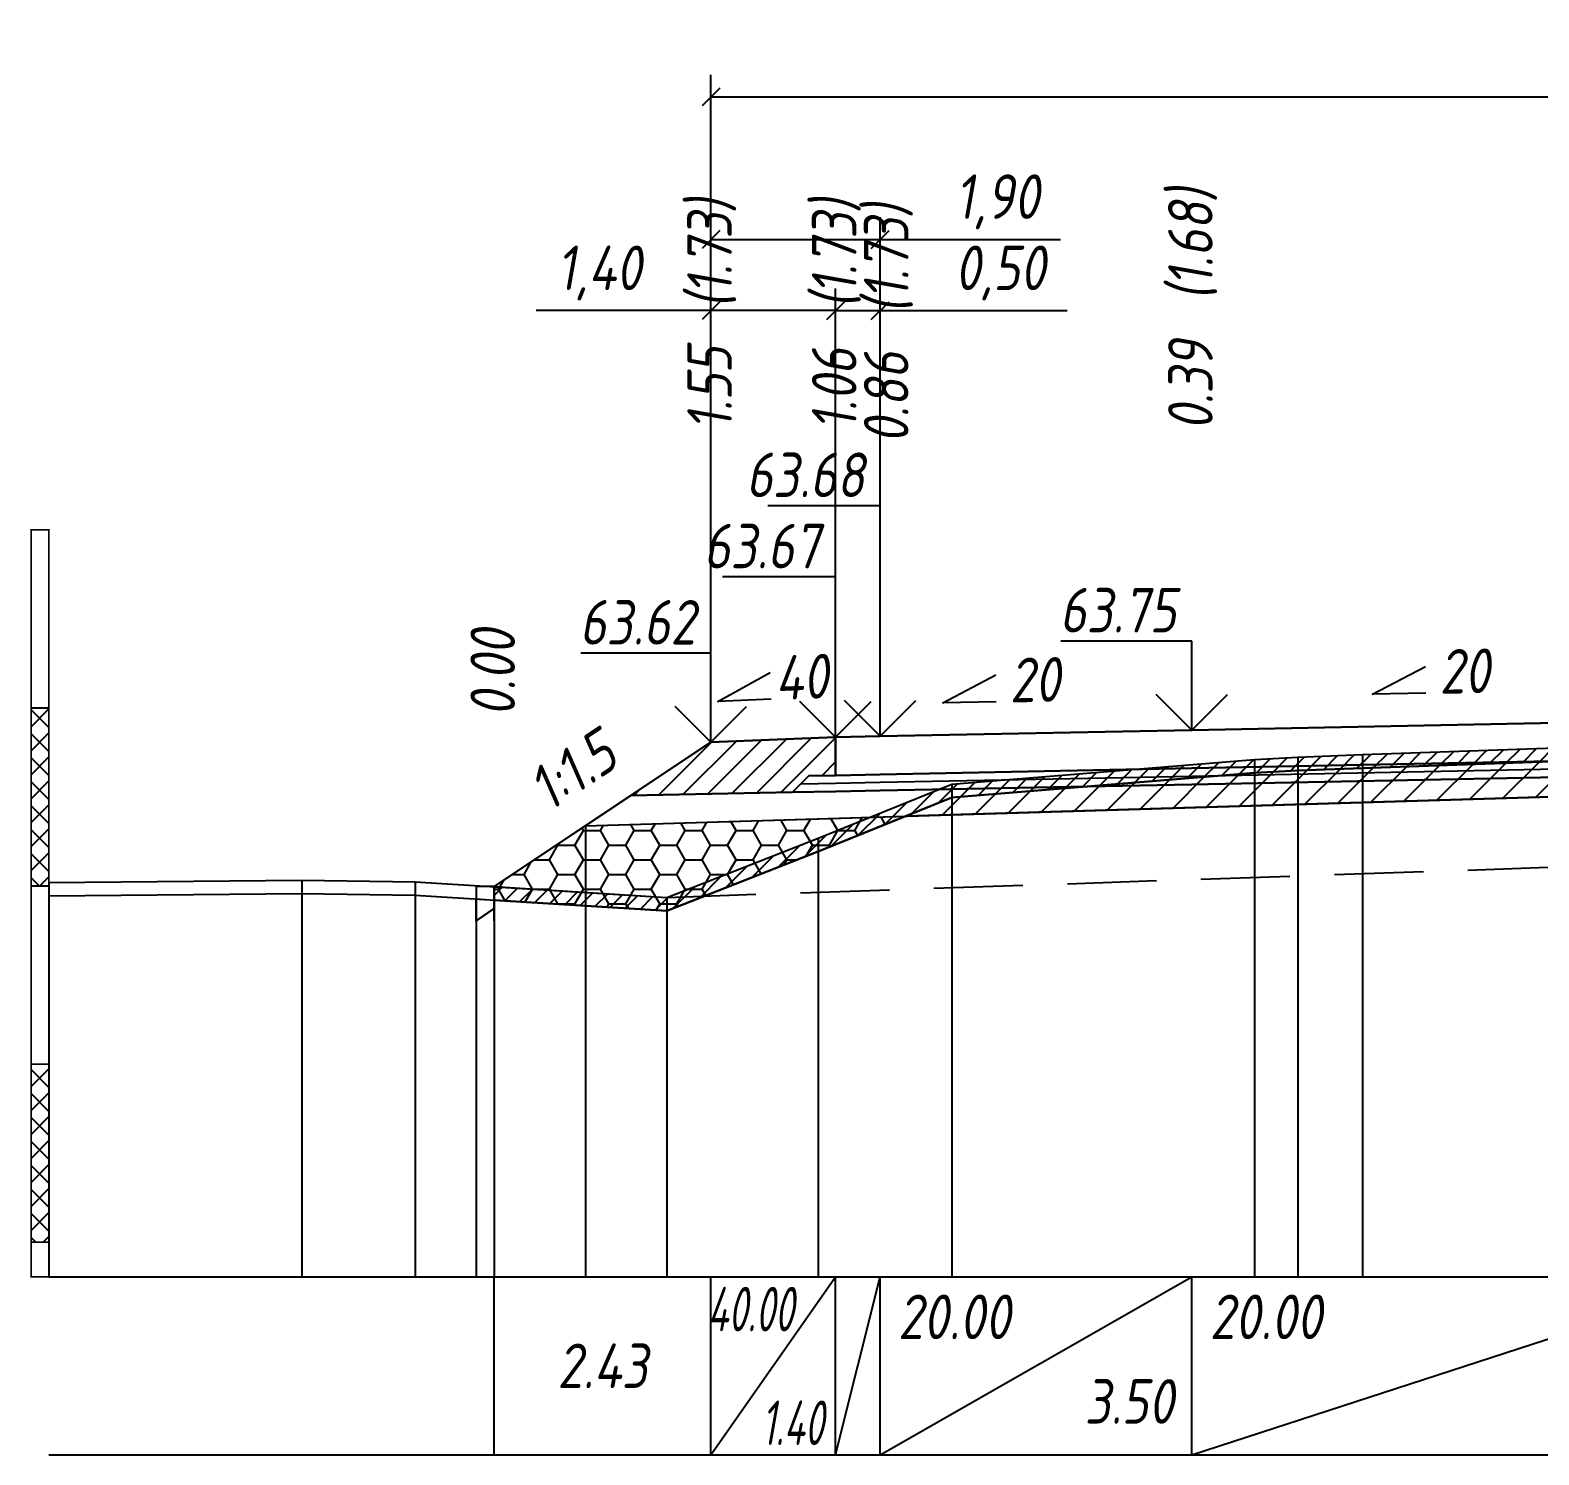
# Model space of a CAD drawing. Extents: x -717 to 1451, y -133302 to 233.
# Drawn here: x 78.9 to 163.7, y -3347 to -3267 of the extents above; entities that cross this region are included whole.
import ezdxf
from ezdxf.enums import TextEntityAlignment as Align

# ---------------------------------------------------------------- set-up
doc = ezdxf.new("R2010")
doc.units = 0
doc.linetypes.add('штриховая', pattern=[0.75, 0.5, -0.25])
for name, color, linetype in [('Интерполированный поперечник', 2, 'Continuous'), ('Код_514', 1, 'Continuous'), ('Контур_0', 7, 'Continuous'), ('Контур_2521', 7, 'Continuous'), ('Контур_2564', 7, 'Continuous'), ('Контур_2660', 7, 'Continuous'), ('Контур_2665', 7, 'Continuous'), ('Контур_400', 7, 'Continuous'), ('Контур_508', 7, 'Continuous'), ('Контур_512', 7, 'Continuous'), ('Контур_513', 7, 'Continuous'), ('Контур_818', 7, 'Continuous'), ('Красный поперечник', 1, 'Continuous'), ('Линейка абсолютных высот', 7, 'Continuous'), ('Объём_2501', 7, 'Continuous'), ('Объём_2564', 7, 'Continuous'), ('Объём_2650', 7, 'Continuous'), ('Объём_2660', 7, 'Continuous'), ('Объём_2661', 7, 'Continuous'), ('Объём_2663', 7, 'Continuous'), ('Объём_2665', 7, 'Continuous'), ('Объём_2666', 7, 'Continuous'), ('Откосы', 7, 'Continuous'), ('Отметки покрытия', 7, 'Continuous'), ('Рабочие отметки', 7, 'Continuous'), ('Рабочие отметки доп.', 7, 'Continuous'), ('Таблица', 7, 'Continuous'), ('Уклоны проезжей части', 7, 'Continuous'), ('Черный поперечник', 3, 'Continuous')]:
    doc.layers.add(name, color=color, linetype=linetype)
for name, color, linetype, true_color in [('Контур_2540', 2, 'Continuous', 0xffff00), ('Контур_2560', 2, 'Continuous', 0xffff00), ('Контур_2561', 7, 'Continuous', 0xff8040), ('Контур_2562', 3, 'Continuous', 0x00ff00), ('Контур_2563', 7, 'Continuous', 0xff8000), ('Контур_2570', 7, 'Continuous', 0x80ff00), ('Контур_2583', 3, 'Continuous', 0x00ff00), ('Контур_2736', 4, 'Continuous', 0x00ffff), ('Контур_2737', 4, 'Continuous', 0x00ffff), ('Контур_2738', 4, 'Continuous', 0x00ffff), ('Контур_2739', 4, 'Continuous', 0x00ffff), ('Контур_2741', 4, 'Continuous', 0x00ffff), ('Контур_2742', 4, 'Continuous', 0x00ffff), ('Контур_2743', 4, 'Continuous', 0x00ffff), ('Контур_2744', 7, 'Continuous', 0xa4ffff), ('Контур_2745', 7, 'Continuous', 0xa4ffff), ('Контур_2747', 4, 'Continuous', 0x00ffff), ('Контур_2748', 4, 'Continuous', 0x00ffff), ('Контур_2749', 4, 'Continuous', 0x00ffff), ('Контур_2750', 4, 'Continuous', 0x00ffff), ('Контур_2751', 4, 'Continuous', 0x00ffff), ('Контур_2752', 4, 'Continuous', 0x00ffff), ('Контур_402', 7, 'Continuous', 0xff6464), ('Контур_703', 4, 'Continuous', 0x00ffff), ('Контур_705', 4, 'Continuous', 0x00ffff), ('Контур_707', 4, 'Continuous', 0x00ffff), ('Контур_720', 131, 'Continuous', 0xaaffff), ('Объём_2500', 7, 'Continuous', 0xc0c0c0), ('Объём_2520', 7, 'Continuous', 0x80ffff), ('Объём_2540', 2, 'Continuous', 0xffff00), ('Объём_2560', 2, 'Continuous', 0xffff00), ('Объём_2561', 7, 'Continuous', 0xff8040), ('Объём_2562', 3, 'Continuous', 0x00ff00), ('Объём_2563', 7, 'Continuous', 0xff8000), ('Объём_2570', 7, 'Continuous', 0x80ff00), ('Объём_2580', 3, 'Continuous', 0x00ff00), ('Объём_2583', 3, 'Continuous', 0x00ff00), ('Объём_2593', 3, 'Continuous', 0x00ff00), ('Объём_2597', 3, 'Continuous', 0x00ff00), ('Объём_2600', 7, 'Continuous', 0x808000)]:
    doc.layers.add(name, color=color, linetype=linetype, true_color=true_color)
doc.styles.get("Standard").update_dxf_attribs({"font": 'txt', "height": 2.5})
doc.styles.add('М', font='romand.shx', dxfattribs={"width": 0.8, "oblique": 10, "height": 2.5})
doc.dimstyles.new('ISO-25', dxfattribs={"dimtxt": 2.5, "dimasz": 2.5, "dimexe": 1.25, "dimexo": 0.625, "dimtad": 1, "dimtxsty": 'Standard', "dimcen": 2.5, "dimadec": 0, "dimazin": 0, "dimtfac": 1, "dimtmove": 0, "dimatfit": 3, "dimfxl": 1, "dimarcsym": 0})

# ---------------------------------------------------------------- blocks, each defined once
blk = doc.blocks.new('_Oblique')
at = {"color": 0, "linetype": 'ByBlock', "lineweight": -2}
blk.add_line((-0.5, -0.5), (0.5, 0.5), dxfattribs=at)
blk = doc.blocks.new('*D73')
at = {"color": 0, "lineweight": -2, "transparency": 16777216}
for p, q in [((117.174, -3306.411), (117.174, -3281.491)), ((124.174, -3306.131), (124.174, -3281.491)), ((117.174, -3282.741), (107.367, -3282.741)), ((124.174, -3282.741), (117.174, -3282.741))]:
    blk.add_line(p, q, dxfattribs=at)
at = {"layer": 'Defpoints', "color": 0, "transparency": 16777216}
for p in [(124.174, -3282.741), (117.174, -3307.036), (124.174, -3306.756)]:
    blk.add_point(p, dxfattribs=at)
at = {"color": 0, "lineweight": -2, "transparency": 16777216, "rotation": 180}
blk.add_blockref('_Oblique', (117.174, -3282.741), dxfattribs=at)
at = {"color": 0, "lineweight": -2, "transparency": 16777216}
blk.add_blockref('_Oblique', (124.174, -3282.741), dxfattribs=at)
at = {"color": 0, "transparency": 16777216, "insert": (110.908, -3280.628), "char_height": 2.5, "width": 8.75, "attachment_point": 5, "style": 'М'}
blk.add_mtext('1,40', dxfattribs=at)
blk = doc.blocks.new('*D75')
at = {"color": 0, "lineweight": -2, "transparency": 16777216}
for p, q in [((124.174, -3306.131), (124.174, -3281.491)), ((126.674, -3306.081), (126.674, -3281.491)), ((124.174, -3282.741), (126.674, -3282.741)), ((126.674, -3282.741), (137.185, -3282.741))]:
    blk.add_line(p, q, dxfattribs=at)
at = {"layer": 'Defpoints', "color": 0, "transparency": 16777216}
for p in [(126.674, -3282.741), (124.174, -3306.756), (126.674, -3306.706)]:
    blk.add_point(p, dxfattribs=at)
at = {"color": 0, "lineweight": -2, "transparency": 16777216, "rotation": 180}
blk.add_blockref('_Oblique', (124.174, -3282.741), dxfattribs=at)
at = {"color": 0, "lineweight": -2, "transparency": 16777216}
blk.add_blockref('_Oblique', (126.674, -3282.741), dxfattribs=at)
at = {"color": 0, "transparency": 16777216, "insert": (133.424, -3280.628), "char_height": 2.5, "width": 9.16667, "attachment_point": 5, "style": 'М'}
blk.add_mtext('0,50', dxfattribs=at)
blk = doc.blocks.new('*D78')
at = {"color": 0, "lineweight": -2, "transparency": 16777216}
for p, q in [((117.174, -3306.411), (117.174, -3277.491)), ((126.674, -3306.081), (126.674, -3277.491)), ((117.174, -3278.741), (126.674, -3278.741)), ((126.674, -3278.741), (136.8, -3278.741))]:
    blk.add_line(p, q, dxfattribs=at)
at = {"layer": 'Defpoints', "color": 0, "transparency": 16777216}
for p in [(126.674, -3278.741), (117.174, -3307.036), (126.674, -3306.706)]:
    blk.add_point(p, dxfattribs=at)
at = {"color": 0, "lineweight": -2, "transparency": 16777216, "rotation": 180}
blk.add_blockref('_Oblique', (117.174, -3278.741), dxfattribs=at)
at = {"color": 0, "lineweight": -2, "transparency": 16777216}
blk.add_blockref('_Oblique', (126.674, -3278.741), dxfattribs=at)
at = {"color": 0, "transparency": 16777216, "insert": (133.259, -3276.628), "char_height": 2.5, "width": 8.75, "attachment_point": 5, "style": 'М'}
blk.add_mtext('1,90', dxfattribs=at)
blk = doc.blocks.new('*D79')
at = {"color": 0, "lineweight": -2, "transparency": 16777216}
for p, q in [((117.174, -3306.411), (117.174, -3269.491)), ((232.674, -3306.411), (232.674, -3269.491)), ((117.174, -3270.741), (232.674, -3270.741))]:
    blk.add_line(p, q, dxfattribs=at)
at = {"layer": 'Defpoints', "color": 0, "transparency": 16777216}
for p in [(232.674, -3270.741), (117.174, -3307.036), (232.674, -3307.036)]:
    blk.add_point(p, dxfattribs=at)
at = {"color": 0, "lineweight": -2, "transparency": 16777216, "rotation": 180}
blk.add_blockref('_Oblique', (117.174, -3270.741), dxfattribs=at)
at = {"color": 0, "lineweight": -2, "transparency": 16777216}
blk.add_blockref('_Oblique', (232.674, -3270.741), dxfattribs=at)
at = {"color": 0, "transparency": 16777216, "insert": (174.924, -3268.628), "char_height": 2.5, "width": 11.25, "attachment_point": 5, "style": 'М'}
blk.add_mtext('23,10', dxfattribs=at)

msp = doc.modelspace()

# ---------------------------------------------------------------- hatches: boundary and pattern name
at = {"layer": 'Линейка абсолютных высот'}
h = msp.add_hatch(dxfattribs=at)
h.set_pattern_fill('ANSI37', scale=0.3, style=0)
h.paths.add_polyline_path([(80, -3315.056), (80, -3305.056), (79, -3305.056), (79, -3315.056)])
h = msp.add_hatch(dxfattribs=at)
h.set_pattern_fill('ANSI37', scale=0.3, style=0)
h.paths.add_polyline_path([(80, -3335.056), (80, -3325.056), (79, -3325.056), (79, -3335.056)])
at = {"layer": 'Объём_2563'}
h = msp.add_hatch(dxfattribs=at)
h.set_pattern_fill('ANSI31', color=256, scale=0.3)
h.paths.add_polyline_path([(122.674, -3308.874), (124.174, -3308.844), (124.174, -3306.694), (117.174, -3306.974), (112.674, -3309.974), (121.755, -3309.792)])
at = {"layer": 'Объём_2570'}
h = msp.add_hatch(dxfattribs=at)
h.set_pattern_fill('ANSI31', color=256, scale=0.2)
h.paths.add_polyline_path([(174.924, -3307.684), (153.762, -3308.427), (150.133, -3308.562), (147.697, -3308.7), (130.694, -3310.082), (123.186, -3313.124), (114.705, -3316.441), (105, -3315.84), (105, -3315.09), (114.705, -3315.691), (123.186, -3312.374), (130.694, -3309.332), (147.697, -3307.95), (150.133, -3307.812), (153.762, -3307.677), (174.924, -3306.934)])
at = {"layer": 'Объём_2600'}
h = msp.add_hatch(dxfattribs=at)
h.set_pattern_fill('ANSI31', color=6, scale=0.4)
h.paths.add_polyline_path([(128.1, -3311.133), (130.694, -3310.082), (147.697, -3308.7), (150.133, -3308.562), (153.762, -3308.427), (174.924, -3307.684), (174.924, -3309.729)])
h = msp.add_hatch(dxfattribs=at)
h.set_pattern_fill('HONEY', color=5, scale=0.3)
h.paths.add_polyline_path([(123.186, -3313.124), (114.705, -3316.441), (105, -3315.84), (105, -3315.09), (110.125, -3311.673), (128.1, -3311.133)])
h = msp.add_hatch(dxfattribs=at)
h.set_pattern_fill('ANSI31', color=6, scale=0.4)
h.paths.add_polyline_path([(104, -3315.778), (105, -3315.84), (105, -3316.312), (104, -3317)])
h = msp.add_hatch(dxfattribs=at)
h.set_pattern_fill('ANSI31', color=6, scale=0.4)
h.paths.add_polyline_path([(104, -3315.778), (105, -3315.84), (105, -3316.312), (104, -3317)])

# ---------------------------------------------------------------- linework, layer by layer
at = {"layer": 'Интерполированный поперечник', "linetype": 'штриховая', "ltscale": 10, "flags": 128}
msp.add_lwpolyline([(114.705, -3315.691), (248.369, -3311.126)], dxfattribs=at)
at = {"layer": 'Код_514'}
for p, q in [((105, -3347), (105, -3337)), ((117.174, -3347), (117.174, -3337)), ((117.174, -3347), (124.174, -3337)), ((124.174, -3347), (124.174, -3337)), ((124.174, -3347), (126.674, -3337)), ((126.674, -3347), (126.674, -3337)), ((126.674, -3347), (144.174, -3337)), ((144.174, -3347), (144.174, -3337)), ((144.174, -3347), (174.924, -3337))]:
    msp.add_line(p, q, dxfattribs=at)
at = {"layer": 'Контур_0', "flags": 128}
for points in [[(174.924, -3305.679), (144.174, -3306.294), (126.674, -3306.644), (126.674, -3306.644), (126.674, -3306.644), (126.674, -3306.644), (126.674, -3306.644), (124.174, -3306.694), (124.174, -3308.844), (126.674, -3308.794), (126.674, -3308.794), (126.674, -3308.794), (126.674, -3308.794), (126.674, -3308.794), (126.674, -3308.794), (144.174, -3308.444), (174.924, -3307.829), (174.924, -3305.679)], [(117.174, -3306.974), (105, -3315.09), (105, -3315.09), (105, -3315.09), (105, -3315.09), (105, -3315.09), (105, -3315.09), (105, -3315.09), (105, -3315.09), (105, -3315.09), (105, -3315.09), (105, -3315.09), (105, -3315.09), (105, -3315.09), (105, -3315.09), (105, -3317)], [(117.174, -3306.974), (105, -3315.09), (105, -3315.09), (105, -3315.09), (105, -3315.09), (105, -3315.09), (105, -3315.09), (105, -3315.09), (105, -3315.09), (105, -3315.09), (105, -3315.09), (105, -3315.09), (105, -3315.09), (105, -3315.09), (105, -3315.09), (105, -3317), (105, -3317), (105, -3315.09), (105, -3315.09), (105, -3315.09), (105, -3315.09), (105, -3315.09), (105, -3315.09), (105, -3315.09), (105, -3315.09), (105, -3315.09), (105, -3315.09), (105, -3315.09), (105, -3315.09), (105, -3315.09)], [(117.174, -3306.974), (117.174, -3306.974)], [(174.924, -3307.829), (144.174, -3308.444), (126.674, -3308.794), (126.674, -3308.794), (126.674, -3308.794), (126.674, -3308.794), (126.674, -3308.794), (126.674, -3308.794), (124.174, -3308.844), (122.674, -3308.874), (121.755, -3309.792), (124.174, -3309.744), (126.674, -3309.694), (126.674, -3309.694), (126.674, -3309.694), (126.674, -3309.694), (126.674, -3309.694), (126.674, -3309.694), (144.174, -3309.344), (174.924, -3308.729), (174.924, -3307.829)], [(112.674, -3309.974), (121.755, -3309.792), (122.674, -3308.874), (124.174, -3308.844)]]:
    msp.add_lwpolyline(points, dxfattribs=at)
at = {"layer": 'Контур_2521', "color": 250, "flags": 128}
msp.add_lwpolyline([(174.924, -3308.279), (144.174, -3308.894), (126.674, -3309.244), (126.674, -3309.244), (126.674, -3309.244), (126.674, -3309.244), (126.674, -3309.244), (126.674, -3309.244), (124.174, -3309.294), (122.215, -3309.333)], dxfattribs=at)
at = {"layer": 'Контур_2540', "flags": 128}
msp.add_lwpolyline([(144.174, -3309.344), (126.674, -3309.694), (124.174, -3309.744), (121.755, -3309.792), (112.674, -3309.974), (110.125, -3311.673), (174.924, -3309.729), (174.924, -3308.729), (144.174, -3309.344)], dxfattribs=at)
at = {"layer": 'Контур_2560', "flags": 128}
msp.add_lwpolyline([(117.174, -3306.974), (117.174, -3306.974), (117.174, -3306.974), (124.174, -3306.694)], dxfattribs=at)
at = {"layer": 'Контур_2561', "flags": 128}
msp.add_lwpolyline([(124.174, -3306.694), (124.174, -3306.694), (117.174, -3306.974), (117.174, -3306.974), (124.174, -3306.694)], dxfattribs=at)
at = {"layer": 'Контур_2562', "flags": 128}
msp.add_lwpolyline([(117.174, -3306.974), (117.174, -3306.974), (117.174, -3306.974), (117.174, -3306.974), (117.174, -3306.974)], dxfattribs=at)
at = {"layer": 'Контур_2563', "flags": 128}
msp.add_lwpolyline([(122.674, -3308.874), (124.174, -3308.844), (124.174, -3306.694), (117.174, -3306.974), (112.674, -3309.974), (121.755, -3309.792), (122.674, -3308.874)], dxfattribs=at)
at = {"layer": 'Контур_2564', "flags": 128}
msp.add_lwpolyline([(117.174, -3306.974), (124.174, -3306.694)], dxfattribs=at)
at = {"layer": 'Контур_2570', "flags": 128}
msp.add_lwpolyline([(80, -3315.606), (94.206, -3315.478), (100.572, -3315.565), (114.705, -3316.441), (123.186, -3313.124), (130.694, -3310.082), (147.697, -3308.7), (150.133, -3308.562), (153.762, -3308.427), (174.924, -3307.684), (178.166, -3307.57), (182.215, -3307.552), (203.633, -3307.349), (207.317, -3307.447), (227.652, -3307.745), (235.266, -3308.981), (248.369, -3311.126), (254.295, -3309.712), (280.611, -3305.179)], dxfattribs=at)
at = {"layer": 'Контур_2583', "flags": 128}
msp.add_lwpolyline([(104, -3317), (105, -3316.312), (105, -3315.09), (104, -3315.09), (104, -3317)], dxfattribs=at)
at = {"layer": 'Контур_2660', "flags": 128}
msp.add_lwpolyline([(110.125, -3311.673), (174.924, -3309.729)], dxfattribs=at)
at = {"layer": 'Контур_2665', "flags": 128}
msp.add_lwpolyline([(117.174, -3306.974), (117.174, -3306.974)], dxfattribs=at)
at = {"layer": 'Контур_2736', "flags": 128}
msp.add_lwpolyline([(117.174, -3306.974), (105, -3315.09)], dxfattribs=at)
at = {"layer": 'Контур_2737', "flags": 128}
msp.add_lwpolyline([(105, -3315.09), (105, -3315.09)], dxfattribs=at)
at = {"layer": 'Контур_2738', "flags": 128}
msp.add_lwpolyline([(105, -3315.09), (105, -3315.09)], dxfattribs=at)
at = {"layer": 'Контур_2739', "flags": 128}
msp.add_lwpolyline([(105, -3315.09), (105, -3315.09)], dxfattribs=at)
at = {"layer": 'Контур_2741', "flags": 128}
msp.add_lwpolyline([(105, -3315.09), (105, -3315.09)], dxfattribs=at)
at = {"layer": 'Контур_2742', "flags": 128}
msp.add_lwpolyline([(105, -3315.09), (105, -3315.09)], dxfattribs=at)
at = {"layer": 'Контур_2743', "flags": 128}
msp.add_lwpolyline([(105, -3315.09), (105, -3315.09)], dxfattribs=at)
at = {"layer": 'Контур_2744', "flags": 128}
msp.add_lwpolyline([(105, -3315.09), (105, -3315.09)], dxfattribs=at)
msp.add_lwpolyline([(105, -3315.09), (105, -3315.09)], dxfattribs=at)
msp.add_lwpolyline([(105, -3315.09), (105, -3315.09)], dxfattribs=at)
msp.add_lwpolyline([(105, -3315.09), (105, -3315.09)], dxfattribs=at)
msp.add_lwpolyline([(105, -3315.09), (105, -3315.09)], dxfattribs=at)
msp.add_lwpolyline([(105, -3315.09), (105, -3315.09)], dxfattribs=at)
at = {"layer": 'Контур_2745', "flags": 128}
msp.add_lwpolyline([(105, -3315.09), (105, -3315.09)], dxfattribs=at)
msp.add_lwpolyline([(105, -3315.09), (105, -3315.09)], dxfattribs=at)
msp.add_lwpolyline([(105, -3315.09), (105, -3315.09)], dxfattribs=at)
msp.add_lwpolyline([(105, -3315.09), (105, -3315.09)], dxfattribs=at)
msp.add_lwpolyline([(105, -3315.09), (105, -3315.09)], dxfattribs=at)
msp.add_lwpolyline([(105, -3315.09), (105, -3315.09)], dxfattribs=at)
at = {"layer": 'Контур_2747', "flags": 128}
msp.add_lwpolyline([(105, -3315.09), (105, -3315.09)], dxfattribs=at)
at = {"layer": 'Контур_2748', "flags": 128}
msp.add_lwpolyline([(105, -3315.09), (105, -3315.09)], dxfattribs=at)
at = {"layer": 'Контур_2749', "flags": 128}
msp.add_lwpolyline([(105, -3315.09), (105, -3315.09)], dxfattribs=at)
at = {"layer": 'Контур_2750', "flags": 128}
msp.add_lwpolyline([(105, -3315.09), (105, -3315.09)], dxfattribs=at)
at = {"layer": 'Контур_2751', "flags": 128}
msp.add_lwpolyline([(105, -3315.09), (105, -3315.09)], dxfattribs=at)
at = {"layer": 'Контур_2752', "flags": 128}
msp.add_lwpolyline([(105, -3315.09), (105, -3315.09)], dxfattribs=at)
at = {"layer": 'Контур_400', "flags": 128}
msp.add_lwpolyline([(124.174, -3306.694), (126.674, -3306.644), (126.674, -3306.644), (126.674, -3306.644), (126.674, -3306.644), (126.674, -3306.644), (126.674, -3306.644), (144.174, -3306.294), (174.924, -3305.679)], dxfattribs=at)
at = {"layer": 'Контур_402', "flags": 128}
msp.add_lwpolyline([(110.125, -3311.673), (174.924, -3309.729), (239.722, -3311.673)], dxfattribs=at)
at = {"layer": 'Контур_508', "flags": 128}
msp.add_lwpolyline([(104, -3317), (105, -3316.312), (105, -3315.09), (110.125, -3311.673), (174.924, -3309.729), (239.722, -3311.673), (240.713, -3312.333), (240.713, -3313.535), (244.161, -3315.833), (244.463, -3315.833), (246.463, -3315.833), (246.766, -3315.833), (250.213, -3313.535), (250.213, -3312.333), (255.611, -3308.735)], dxfattribs=at)
at = {"layer": 'Контур_512', "flags": 128}
msp.add_lwpolyline([(104, -3317), (105, -3316.312), (105, -3315.09), (110.125, -3311.673), (174.924, -3309.729), (239.722, -3311.673), (240.713, -3312.333), (240.713, -3313.535), (244.161, -3315.833), (244.463, -3315.833), (246.463, -3315.833), (246.766, -3315.833), (250.213, -3313.535), (250.213, -3312.333), (255.611, -3308.735)], dxfattribs=at)
at = {"layer": 'Контур_513', "flags": 128}
msp.add_lwpolyline([(104, -3317), (105, -3316.312), (105, -3315.09), (110.125, -3311.673), (174.924, -3309.729), (239.722, -3311.673), (240.713, -3312.333), (240.713, -3313.535), (244.161, -3315.833), (244.463, -3315.833), (246.463, -3315.833), (246.766, -3315.833), (250.213, -3313.535), (250.213, -3312.333), (255.611, -3308.735)], dxfattribs=at)
at = {"layer": 'Контур_703', "flags": 128}
for points in [[(117.174, -3306.974), (105, -3315.09)], [(105, -3315.09), (105, -3317)]]:
    msp.add_lwpolyline(points, dxfattribs=at)
at = {"layer": 'Контур_705', "flags": 128}
msp.add_lwpolyline([(105, -3315.09), (105, -3315.09)], dxfattribs=at)
at = {"layer": 'Контур_707', "flags": 128}
msp.add_lwpolyline([(105, -3317), (105, -3315.09)], dxfattribs=at)
at = {"layer": 'Контур_720', "flags": 128}
msp.add_lwpolyline([(105, -3317), (105, -3317)], dxfattribs=at)
at = {"layer": 'Контур_818', "flags": 128}
msp.add_lwpolyline([(105, -3315.84), (114.705, -3316.441), (123.186, -3313.124), (130.694, -3310.082), (147.697, -3308.7), (150.133, -3308.562), (153.762, -3308.427), (174.924, -3307.684), (178.166, -3307.57), (182.215, -3307.552), (203.633, -3307.349), (207.317, -3307.447), (227.652, -3307.745), (235.266, -3308.981), (248.369, -3311.126), (254.295, -3309.712), (255.611, -3309.485)], dxfattribs=at)
at = {"layer": 'Красный поперечник'}
for p, q in [((144.174, -3306.294), (174.924, -3305.679)), ((105, -3315.09), (117.174, -3306.974)), ((117.174, -3306.974), (124.174, -3306.694)), ((124.174, -3306.694), (126.674, -3306.644)), ((126.674, -3306.644), (144.174, -3306.294)), ((110.125, -3311.673), (110.125, -3337)), ((105, -3315.09), (105, -3337)), ((105, -3316.312), (105, -3337)), ((104, -3317), (104, -3337))]:
    msp.add_line(p, q, dxfattribs=at)
at = {"layer": 'Линейка абсолютных высот', "color": 7, "const_width": 0.1, "flags": 128}
for points in [[(80, -3305.056), (80, -3295.056), (79, -3295.056), (79, -3305.056), (80, -3305.056)], [(80, -3315.056), (80, -3305.056), (79, -3305.056), (79, -3315.056), (80, -3315.056)], [(80, -3325.056), (80, -3315.056), (79, -3315.056), (79, -3325.056), (80, -3325.056)], [(80, -3335.056), (80, -3325.056), (79, -3325.056), (79, -3335.056), (80, -3335.056)], [(80, -3337), (80, -3335.056), (79, -3335.056), (79, -3337), (80, -3337)]]:
    msp.add_lwpolyline(points, dxfattribs=at)
at = {"layer": 'Объём_2500', "flags": 128}
msp.add_lwpolyline([(174.924, -3305.679), (144.174, -3306.294), (126.674, -3306.644), (126.674, -3306.644), (126.674, -3306.644), (126.674, -3306.644), (126.674, -3306.644), (124.174, -3306.694), (124.174, -3308.844), (126.674, -3308.794), (126.674, -3308.794), (126.674, -3308.794), (126.674, -3308.794), (126.674, -3308.794), (126.674, -3308.794), (144.174, -3308.444), (174.924, -3307.829), (174.924, -3305.679)], dxfattribs=at)
at = {"layer": 'Объём_2501', "flags": 128}
msp.add_lwpolyline([(124.174, -3306.694), (126.674, -3306.644), (126.674, -3306.644), (126.674, -3306.644), (126.674, -3306.644), (126.674, -3306.644), (126.674, -3306.644), (144.174, -3306.294), (174.924, -3305.679)], dxfattribs=at)
at = {"layer": 'Объём_2520', "color": 250, "flags": 128}
msp.add_lwpolyline([(174.924, -3307.829), (144.174, -3308.444), (126.674, -3308.794), (126.674, -3308.794), (126.674, -3308.794), (126.674, -3308.794), (126.674, -3308.794), (126.674, -3308.794), (124.174, -3308.844), (122.674, -3308.874), (121.755, -3309.792), (124.174, -3309.744), (126.674, -3309.694), (126.674, -3309.694), (126.674, -3309.694), (126.674, -3309.694), (126.674, -3309.694), (126.674, -3309.694), (144.174, -3309.344), (174.924, -3308.729), (174.924, -3307.829)], dxfattribs=at)
at = {"layer": 'Объём_2540', "flags": 128}
msp.add_lwpolyline([(144.174, -3309.344), (126.674, -3309.694), (124.174, -3309.744), (121.755, -3309.792), (112.674, -3309.974), (110.125, -3311.673), (174.924, -3309.729), (174.924, -3308.729), (144.174, -3309.344)], dxfattribs=at)
at = {"layer": 'Объём_2560', "flags": 128}
msp.add_lwpolyline([(117.174, -3306.974), (117.174, -3306.974), (117.174, -3306.974), (124.174, -3306.694)], dxfattribs=at)
at = {"layer": 'Объём_2561', "flags": 128}
msp.add_lwpolyline([(124.174, -3306.694), (124.174, -3306.694), (117.174, -3306.974), (117.174, -3306.974), (124.174, -3306.694)], dxfattribs=at)
at = {"layer": 'Объём_2562', "flags": 128}
msp.add_lwpolyline([(117.174, -3306.974), (117.174, -3306.974), (117.174, -3306.974), (117.174, -3306.974), (117.174, -3306.974)], dxfattribs=at)
at = {"layer": 'Объём_2563', "color": 250, "flags": 128}
msp.add_lwpolyline([(122.674, -3308.874), (124.174, -3308.844), (124.174, -3306.694), (117.174, -3306.974), (112.674, -3309.974), (121.755, -3309.792), (122.674, -3308.874)], dxfattribs=at)
at = {"layer": 'Объём_2564', "flags": 128}
msp.add_lwpolyline([(117.174, -3306.974), (124.174, -3306.694)], dxfattribs=at)
at = {"layer": 'Объём_2570', "flags": 128}
msp.add_lwpolyline([(174.924, -3307.684), (153.762, -3308.427), (150.133, -3308.562), (147.697, -3308.7), (130.694, -3310.082), (123.186, -3313.124), (114.705, -3316.441), (105, -3315.84), (105, -3315.09), (114.705, -3315.691), (123.186, -3312.374), (130.694, -3309.332), (147.697, -3307.95), (150.133, -3307.812), (153.762, -3307.677), (174.924, -3306.934), (174.924, -3307.684), (174.924, -3307.684)], dxfattribs=at)
at = {"layer": 'Объём_2580', "flags": 128}
msp.add_lwpolyline([(117.174, -3306.974), (117.174, -3306.974)], dxfattribs=at)
at = {"layer": 'Объём_2583', "flags": 128}
msp.add_lwpolyline([(104, -3317), (105, -3316.312), (105, -3315.09), (104, -3315.09), (104, -3317)], dxfattribs=at)
at = {"layer": 'Объём_2593', "flags": 128}
msp.add_lwpolyline([(105, -3315.09), (105, -3317), (105, -3315.09)], dxfattribs=at)
at = {"layer": 'Объём_2597', "flags": 128}
msp.add_lwpolyline([(105, -3315.09), (105, -3317), (105, -3315.09)], dxfattribs=at)
at = {"layer": 'Объём_2600', "color": 5, "flags": 128}
msp.add_lwpolyline([(123.186, -3313.124), (114.705, -3316.441), (105, -3315.84), (105, -3315.09), (110.125, -3311.673), (128.1, -3311.133), (123.186, -3313.124), (123.186, -3313.124)], dxfattribs=at)
at = {"layer": 'Объём_2650', "color": 6, "flags": 128}
for points in [[(128.1, -3311.133), (130.694, -3310.082), (147.697, -3308.7), (150.133, -3308.562), (153.762, -3308.427), (174.924, -3307.684), (174.924, -3309.729), (128.1, -3311.133), (128.1, -3311.133)], [(104, -3315.778), (105, -3315.84), (105, -3316.312), (104, -3317), (104, -3315.778), (104, -3315.778)]]:
    msp.add_lwpolyline(points, dxfattribs=at)
at = {"layer": 'Объём_2660', "flags": 128}
msp.add_lwpolyline([(110.125, -3311.673), (174.924, -3309.729)], dxfattribs=at)
at = {"layer": 'Объём_2661', "flags": 128}
msp.add_lwpolyline([(117.174, -3306.974), (105, -3315.09)], dxfattribs=at)
at = {"layer": 'Объём_2663', "flags": 128}
msp.add_lwpolyline([(105, -3315.09), (105, -3317), (105, -3315.09)], dxfattribs=at)
at = {"layer": 'Объём_2665', "flags": 128}
msp.add_lwpolyline([(117.174, -3306.974), (117.174, -3306.974)], dxfattribs=at)
at = {"layer": 'Объём_2666', "flags": 128}
msp.add_lwpolyline([(117.174, -3306.974), (105, -3315.09)], dxfattribs=at)
at = {"layer": 'Откосы', "color": 1, "flags": 128}
for points in [[(157.323, -3304.219), (154.324, -3304.279), (157.293, -3302.72)], [(120.554, -3304.563), (117.556, -3304.683), (120.494, -3303.064)], [(133.198, -3304.702), (130.199, -3304.762), (133.168, -3303.202)]]:
    msp.add_lwpolyline(points, dxfattribs=at)
at = {"layer": 'Отметки покрытия', "color": 1}
for p, q in [((126.674, -3293.694), (120.374, -3293.694)), ((126.674, -3306.644), (126.674, -3293.694)), ((124.174, -3297.694), (117.824, -3297.694)), ((124.174, -3306.694), (124.174, -3297.694)), ((117.174, -3301.974), (109.874, -3301.974)), ((117.174, -3306.974), (117.174, -3301.974)), ((144.174, -3301.294), (136.824, -3301.294)), ((144.174, -3306.294), (144.174, -3301.294)), ((144.174, -3306.294), (142.174, -3304.294)), ((144.174, -3306.294), (146.174, -3304.294)), ((117.174, -3306.974), (115.174, -3304.974)), ((117.174, -3306.974), (119.174, -3304.974)), ((124.174, -3306.694), (122.174, -3304.694)), ((124.174, -3306.694), (126.174, -3304.694)), ((126.674, -3306.644), (124.674, -3304.644)), ((126.674, -3306.644), (128.674, -3304.644))]:
    msp.add_line(p, q, dxfattribs=at)
at = {"layer": 'Таблица'}
for p, q in [((80, -3337), (280.611, -3337)), ((80, -3347), (280.611, -3347))]:
    msp.add_line(p, q, dxfattribs=at)
at = {"layer": 'Черный поперечник', "color": 7}
for p, q in [((150.133, -3307.812), (150.133, -3337)), ((153.762, -3307.677), (153.762, -3337)), ((147.697, -3307.95), (147.697, -3337)), ((130.694, -3309.332), (130.694, -3337)), ((123.186, -3312.374), (123.186, -3337)), ((80, -3314.856), (80, -3337)), ((94.206, -3314.728), (94.206, -3337)), ((100.572, -3314.815), (100.572, -3337)), ((114.705, -3315.691), (114.705, -3337))]:
    msp.add_line(p, q, dxfattribs=at)
at = {"layer": 'Черный поперечник', "flags": 128}
msp.add_lwpolyline([(80, -3314.856), (94.206, -3314.728), (100.572, -3314.815), (114.705, -3315.691), (123.186, -3312.374), (130.694, -3309.332), (147.697, -3307.95), (150.133, -3307.812), (153.762, -3307.677), (174.924, -3306.934), (178.166, -3306.82), (182.215, -3306.802), (203.633, -3306.599), (207.317, -3306.697), (227.652, -3306.995), (235.266, -3308.231), (248.369, -3310.376), (254.295, -3308.962), (280.611, -3304.429)], dxfattribs=at)

# ---------------------------------------------------------------- texts
at = {"layer": 'Код_514', "style": 'М', "oblique": 10}
for s, width, p in [('40.00', 0.6, (116.973, -3337.564)), ('20.00', 0.8, (127.674, -3338)), ('20.00', 0.8, (145.174, -3338))]:
    msp.add_text(s, height=2.5, dxfattribs=dict(at, width=width)).set_placement(p, align=Align.TOP_LEFT)
at = {"layer": 'Код_514', "style": 'М', "oblique": 10, "width": 0.8}
msp.add_text('2.43', height=2.5, dxfattribs=at).set_placement((111.087, -3342), align=Align.MIDDLE_CENTER)
at = {"layer": 'Код_514', "style": 'М', "oblique": 10}
for s, width, p in [('3.50', 0.8, (143.174, -3346)), ('1.40', 0.6, (123.501, -3347.2))]:
    msp.add_text(s, height=2.5, dxfattribs=dict(at, width=width)).set_placement(p, align=Align.BOTTOM_RIGHT)
at = {"layer": 'Отметки покрытия', "color": 1, "style": 'М', "oblique": 10, "width": 0.8}
for s, p in [('63.68', (125.815, -3293.962)), ('63.67', (123.315, -3297.962)), ('63.75', (143.315, -3301.562)), ('63.62', (116.315, -3302.242))]:
    msp.add_text(s, height=2.5, dxfattribs=at).set_placement(p, align=Align.BOTTOM_RIGHT)
at = {"layer": 'Рабочие отметки', "color": 1, "style": 'М', "oblique": 10, "width": 0.8}
for s, p in [('1.55', (117.096, -3289.444)), ('1.06', (124.096, -3289.444)), ('0.86', (127.017, -3290.18)), ('0.39', (144.096, -3289.444)), ('0.00', (104.922, -3305.52))]:
    msp.add_text(s, height=2.5, rotation=90, dxfattribs=at).set_placement(p, align=Align.MIDDLE_LEFT)
at = {"layer": 'Рабочие отметки доп.', "color": 1, "style": 'М', "oblique": 10, "width": 0.8}
for s, p in [('(1.68)', (144.096, -3282.144)), ('(1.73)', (117.096, -3282.594)), ('(1.73)', (124.096, -3282.594)), ('(1.73)', (127.017, -3282.88))]:
    msp.add_text(s, height=2.5, rotation=90, dxfattribs=at).set_placement(p, align=Align.MIDDLE_LEFT)
at = {"layer": 'Уклоны проезжей части', "color": 1, "style": 'М', "oblique": 10, "width": 0.8}
for s, rotation, p in [('20', 1.14576, (159.529, -3304.986)), ('40', 2.29061, (122.351, -3305.311)), ('20', 1.14576, (135.404, -3305.469)), ('1:1.5', 33.69007, (110.532, -3310.2))]:
    msp.add_text(s, height=2.5, rotation=rotation, dxfattribs=at).set_placement(p, align=Align.BOTTOM_CENTER)

# ---------------------------------------------------------------- dimensions: what is measured, and where the dimension line sits
at = {"color": 5}
dim = msp.add_linear_dim(base=(232.674, -3270.741), p1=(117.174, -3307.036), p2=(232.674, -3307.036), angle=180, dimstyle='ISO-25', override={"dimasz": 1, "dimlfac": 0.2, "dimzin": 0, "dimtxsty": 'М', "dimblk1": 'Oblique', "dimblk2": 'Oblique', "dimsah": 1}, dxfattribs=at)
dim.commit()
dim.dimension.update_dxf_attribs({"geometry": '*D79', "text_midpoint": (174.924, -3268.628)})
for base, p1, p2, picture, middle in [((126.674, -3278.741), (117.174, -3307.036), (126.674, -3306.706), '*D78', (133.259, -3278.741)), ((124.174, -3282.741), (117.174, -3307.036), (124.174, -3306.756), '*D73', (110.908, -3282.741)), ((126.674, -3282.741), (124.174, -3306.756), (126.674, -3306.706), '*D75', (133.424, -3282.741))]:
    dim = msp.add_linear_dim(base=base, p1=p1, p2=p2, angle=180, dimstyle='ISO-25', override={"dimasz": 1, "dimlfac": 0.2, "dimzin": 0, "dimtxsty": 'М', "dimblk1": 'Oblique', "dimblk2": 'Oblique', "dimsah": 1}, dxfattribs=at)
    dim.commit()
    dim.dimension.update_dxf_attribs({"geometry": picture, "text_midpoint": middle, "dimtype": 160})

doc.saveas('drawing.dxf')
